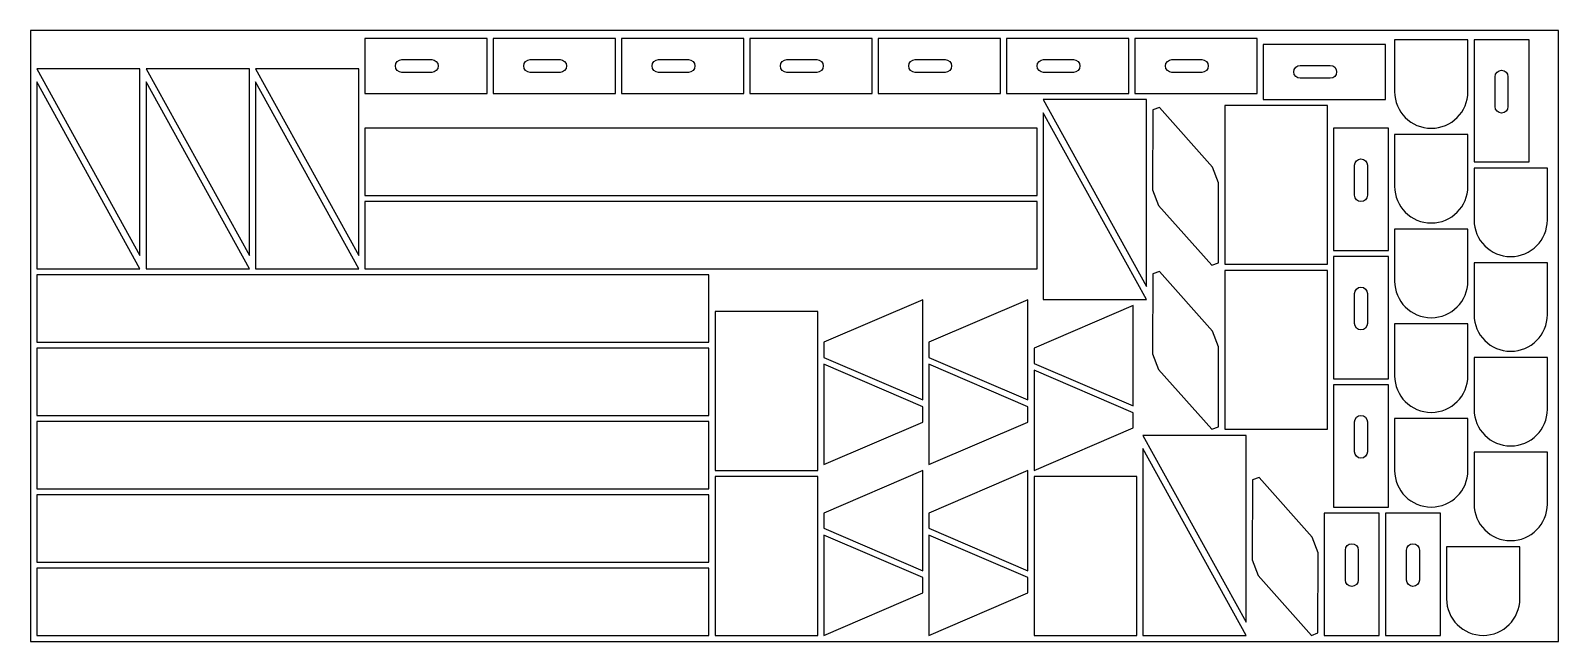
# Model space of a CAD drawing. Header units: metres. Extents: x 0 to 2500, y 0 to 1000.
import ezdxf

# ---------------------------------------------------------------- set-up
doc = ezdxf.new("R2010")
doc.units = ezdxf.units.M

msp = doc.modelspace()

# ---------------------------------------------------------------- linework, layer by layer
for points in [[(0, 0), (2500, 0), (2500, 1000), (0, 1000)], [(747, 987), (547, 987), (547, 897), (747, 897)], [(957, 987), (757, 987), (757, 897), (957, 897)], [(1167, 987), (967, 987), (967, 897), (1167, 897)], [(1377, 987), (1177, 987), (1177, 897), (1377, 897)], [(1587, 987), (1387, 987), (1387, 897), (1587, 897)], [(1797, 987), (1597, 987), (1597, 897), (1797, 897)], [(2007, 987), (1807, 987), (1807, 897), (2007, 897)], [(2217, 977.4), (2017, 977.4), (2017, 887.4), (2217, 887.4)], [(2451.9, 785), (2451.9, 985), (2361.9, 985), (2361.9, 785)], [(179, 937.4), (10, 937.4), (179, 631.5)], [(358, 937.4), (189, 937.4), (358, 631.5)], [(537, 937.4), (368, 937.4), (537, 631.5)], [(10, 610), (179, 610), (10, 915.8)], [(189, 610), (358, 610), (189, 915.8)], [(368, 610), (537, 610), (368, 915.8)], [(1826, 887), (1657, 887), (1826, 581.2)], [(1953.9, 877.4), (1953.9, 617.4), (2121.9, 617.4), (2121.9, 877.4)], [(1657, 559.7), (1826, 559.7), (1657, 865.5)], [(1943.5, 619.8), (1943.9, 750.6), (1934.2, 776.3), (1847.2, 874), (1836.4, 870), (1836, 739.1), (1845.8, 713.4), (1932.8, 615.7)], [(547, 730), (1647, 730), (1647, 840), (547, 840)], [(2221.9, 640), (2221.9, 840), (2131.9, 840), (2131.9, 640)], [(547, 610), (1647, 610), (1647, 720), (547, 720)], [(2221.9, 430), (2221.9, 630), (2131.9, 630), (2131.9, 430)], [(10, 490), (1110, 490), (1110, 600), (10, 600)], [(1943.5, 351.4), (1943.9, 482.2), (1934.2, 508), (1847.2, 605.7), (1836.4, 601.6), (1836, 470.8), (1845.8, 445), (1932.8, 347.4)], [(1953.9, 607.4), (1953.9, 347.4), (2121.9, 347.4), (2121.9, 607.4)], [(1298, 489.8), (1298, 464.8), (1460, 395.3), (1460, 559.3)], [(1470, 489.8), (1470, 464.8), (1632, 395.3), (1632, 559.3)], [(1120, 540), (1120, 280), (1288, 280), (1288, 540)], [(1642, 480.2), (1642, 455.2), (1804, 385.7), (1804, 549.7)], [(10, 370), (1110, 370), (1110, 480), (10, 480)], [(1460, 359.2), (1460, 384.2), (1298, 453.7), (1298, 289.7)], [(1632, 359.2), (1632, 384.2), (1470, 453.7), (1470, 289.7)], [(1804, 349.5), (1804, 374.5), (1642, 444), (1642, 280)], [(2221.9, 220), (2221.9, 420), (2131.9, 420), (2131.9, 220)], [(10, 250), (1110, 250), (1110, 360), (10, 360)], [(1989, 337.4), (1820, 337.4), (1989, 31.5)], [(1820, 10), (1989, 10), (1820, 315.8)], [(1298, 210.2), (1298, 185.2), (1460, 115.7), (1460, 279.7)], [(1470, 210.2), (1470, 185.2), (1632, 115.7), (1632, 279.7)], [(1120, 270), (1120, 10), (1288, 10), (1288, 270)], [(1642, 270), (1642, 10), (1810, 10), (1810, 270)], [(2106.5, 14.1), (2106.9, 144.9), (2097.2, 170.6), (2010.2, 268.3), (1999.4, 264.3), (1999, 133.4), (2008.8, 107.7), (2095.8, 10)], [(10, 130), (1110, 130), (1110, 240), (10, 240)], [(2206.9, 10), (2206.9, 210), (2116.9, 210), (2116.9, 10)], [(2306.9, 10), (2306.9, 210), (2216.9, 210), (2216.9, 10)], [(1460, 79.5), (1460, 104.5), (1298, 174), (1298, 10)], [(1632, 79.5), (1632, 104.5), (1470, 174), (1470, 10)], [(10, 10), (1110, 10), (1110, 120), (10, 120)]]:
    msp.add_lwpolyline(points, close=True)
for points in [[(2231.9, 985), (2231.9, 900, 1), (2351.9, 900), (2351.9, 985)], [(607.5, 931.5, -1), (607.5, 952.5), (656.5, 952.5, -1), (656.5, 931.5)], [(817.5, 931.5, -1), (817.5, 952.5), (866.5, 952.5, -1), (866.5, 931.5)], [(1027.5, 931.5, -1), (1027.5, 952.5), (1076.5, 952.5, -1), (1076.5, 931.5)], [(1237.5, 931.5, -1), (1237.5, 952.5), (1286.5, 952.5, -1), (1286.5, 931.5)], [(1447.5, 931.5, -1), (1447.5, 952.5), (1496.5, 952.5, -1), (1496.5, 931.5)], [(1657.5, 931.5, -1), (1657.5, 952.5), (1706.5, 952.5, -1), (1706.5, 931.5)], [(1867.5, 931.5, -1), (1867.5, 952.5), (1916.5, 952.5, -1), (1916.5, 931.5)], [(2077.5, 921.9, -1), (2077.5, 942.9), (2126.5, 942.9, -1), (2126.5, 921.9)], [(2396.4, 924.5, -1), (2417.4, 924.5), (2417.4, 875.5, -1), (2396.4, 875.5)], [(2231.9, 830), (2231.9, 745, 1), (2351.9, 745), (2351.9, 830)], [(2166.4, 779.5, -1), (2187.4, 779.5), (2187.4, 730.5, -1), (2166.4, 730.5)], [(2361.9, 775), (2361.9, 690, 1), (2481.9, 690), (2481.9, 775)], [(2231.9, 675), (2231.9, 590, 1), (2351.9, 590), (2351.9, 675)], [(2361.9, 620), (2361.9, 535, 1), (2481.9, 535), (2481.9, 620)], [(2166.4, 569.5, -1), (2187.4, 569.5), (2187.4, 520.5, -1), (2166.4, 520.5)], [(2231.9, 520), (2231.9, 435, 1), (2351.9, 435), (2351.9, 520)], [(2361.9, 465), (2361.9, 380, 1), (2481.9, 380), (2481.9, 465)], [(2166.4, 359.5, -1), (2187.4, 359.5), (2187.4, 310.5, -1), (2166.4, 310.5)], [(2231.9, 365), (2231.9, 280, 1), (2351.9, 280), (2351.9, 365)], [(2361.9, 310), (2361.9, 225, 1), (2481.9, 225), (2481.9, 310)], [(2151.4, 149.5, -1), (2172.4, 149.5), (2172.4, 100.5, -1), (2151.4, 100.5)], [(2251.4, 149.5, -1), (2272.4, 149.5), (2272.4, 100.5, -1), (2251.4, 100.5)], [(2316.9, 155), (2316.9, 70, 1), (2436.9, 70), (2436.9, 155)]]:
    msp.add_lwpolyline(points, format="xyb", close=True)

doc.saveas('drawing.dxf')
